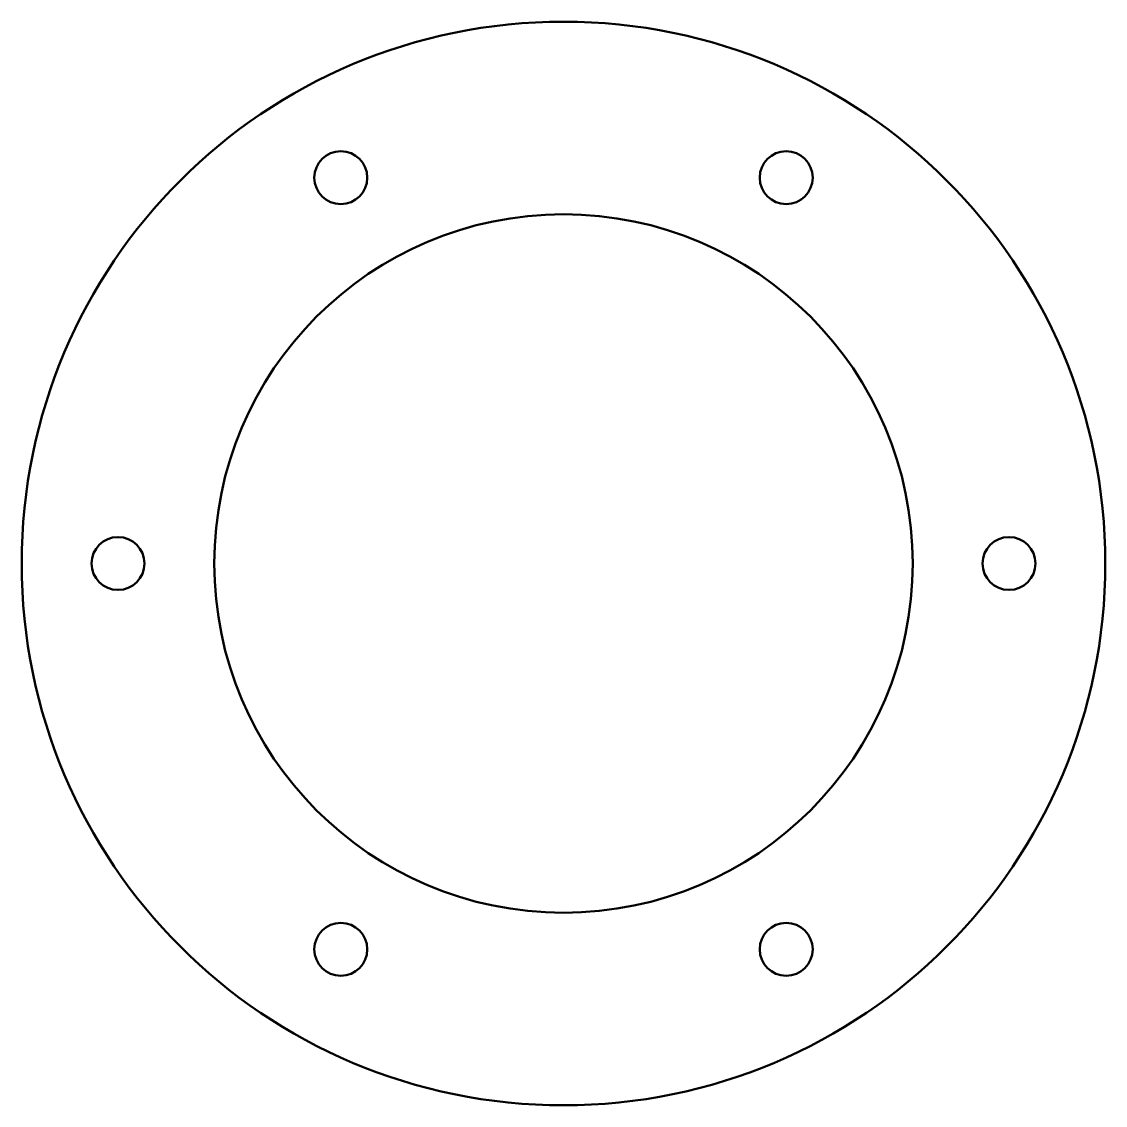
# Model space of a CAD drawing. Header units: millimetres. Extents: x 0 to 225, y 0 to 225.
import ezdxf

# ---------------------------------------------------------------- set-up
doc = ezdxf.new("R2010")
doc.units = ezdxf.units.MM
doc.layers.add('IV_INTERIOR_PROFILES', color=7, linetype='Continuous', lineweight=50)
doc.layers.add('IV_OUTER_PROFILE', color=7, linetype='Continuous', lineweight=50)

msp = doc.modelspace()

# ---------------------------------------------------------------- linework, layer by layer
at = {"layer": 'IV_INTERIOR_PROFILES'}
for centre, radius in [((66.25, 192.61), 5.5), ((158.75, 192.61), 5.5), ((112.5, 112.5), 72.5), ((20, 112.5), 5.5), ((205, 112.5), 5.5), ((66.25, 32.39), 5.5), ((158.75, 32.39), 5.5)]:
    msp.add_circle(centre, radius, dxfattribs=at)
at = {"layer": 'IV_OUTER_PROFILE'}
msp.add_circle((112.5, 112.5), 112.5, dxfattribs=at)

doc.saveas('drawing.dxf')
